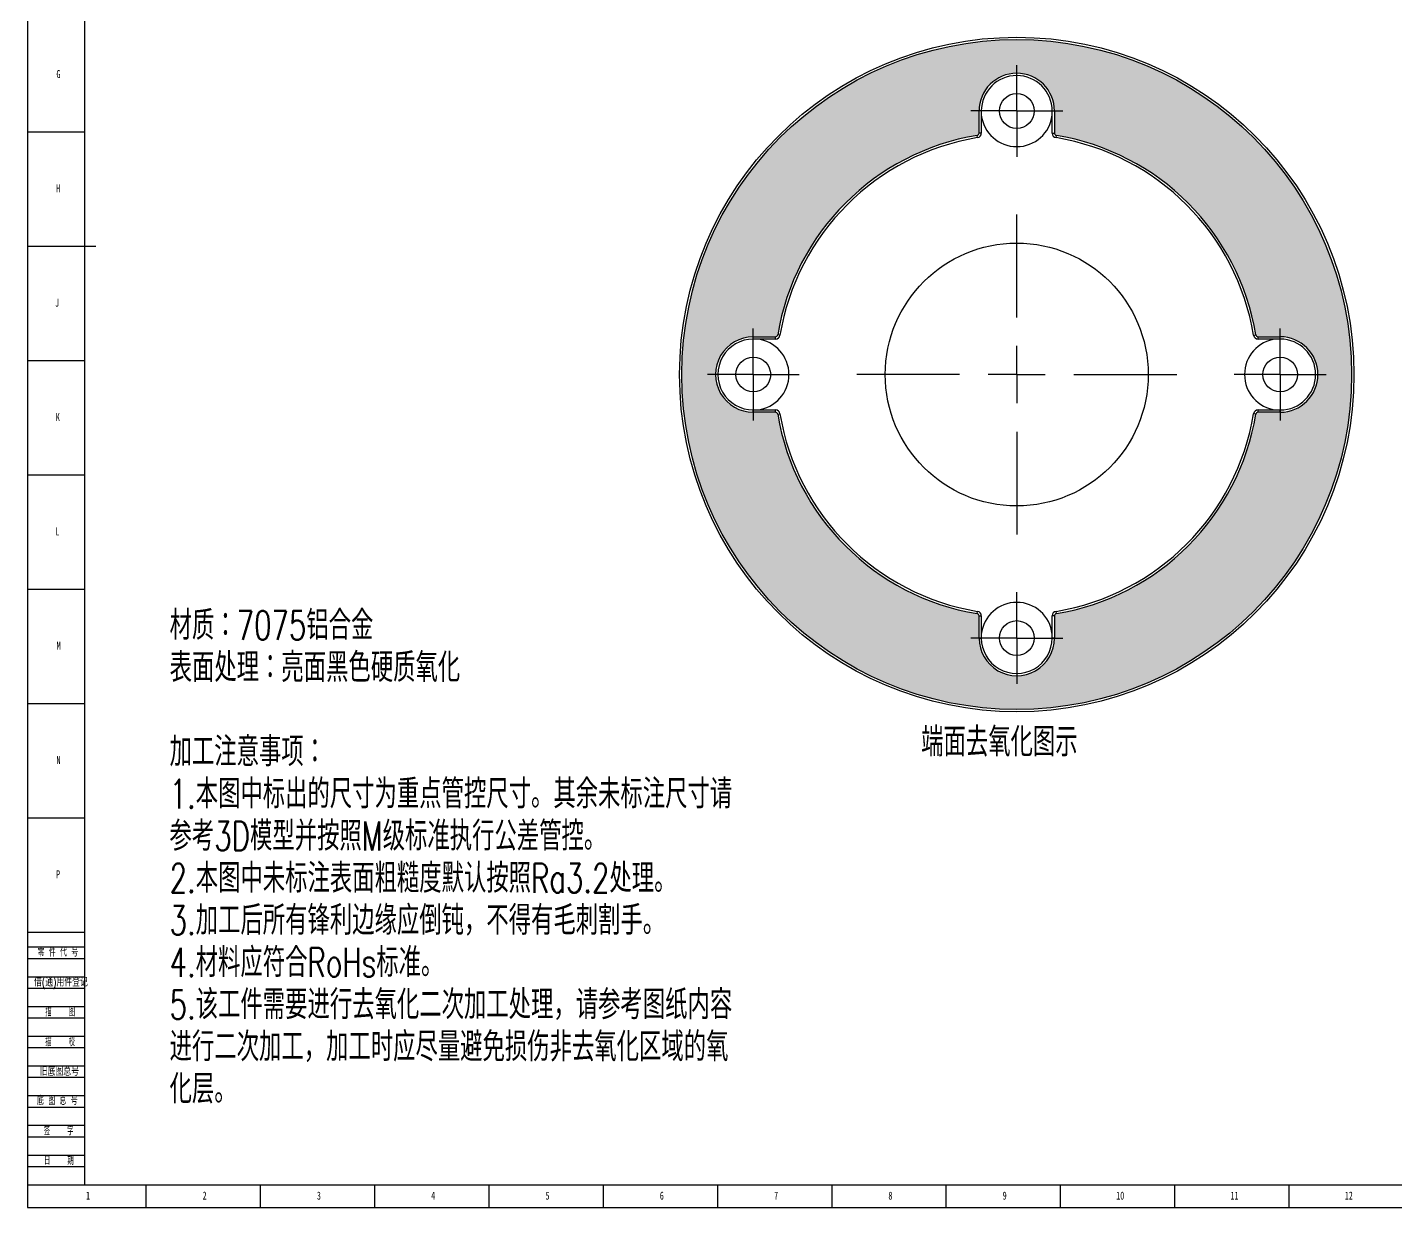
# Model space of a CAD drawing. Header units: millimetres. Extents: x 0 to 1189, y 0 to 841.
# Drawn here: x 0 to 599, y 0 to 516 of the extents above; entities that cross this region are included whole.
import ezdxf

# ---------------------------------------------------------------- set-up
doc = ezdxf.new("R2010")
doc.units = ezdxf.units.MM
for name, color, linetype in [('10', 7, 'Continuous'), ('5', 7, 'Continuous'), ('9', 7, 'Continuous')]:
    doc.layers.add(name, color=color, linetype=linetype)
doc.styles.add('SLDTEXTSTYLE0', font='TXT', dxfattribs={"width": 0.7, "bigfont": 'bigfont'})
doc.styles.add('SLDTEXTSTYLE2', font='TXT', dxfattribs={"width": 0.6142857142857143, "bigfont": 'bigfont'})
doc.styles.add('SLDTEXTSTYLE4', font='TXT', dxfattribs={"width": 0.5666666666666668, "bigfont": 'bigfont'})
doc.styles.add('SLDTEXTSTYLE5', font='TXT', dxfattribs={"width": 0.7})

# ---------------------------------------------------------------- blocks, each defined once
blk = doc.blocks.new('SW_NOTE_0')
at = {"layer": '10', "color": 0, "char_height": 12.7, "attachment_point": 1, "style": 'SLDTEXTSTYLE0'}
for s, insert in [('材质：7075铝合金', (0, 16.37116029510394)), ('表面处理：亮面黑色硬质氧化', (0, -2.06217214813334)), ('加工注意事项：', (0, -38.92883703460795)), ('1.本图中标出的尺寸为重点管控尺寸。其余未标注尺寸请', (0, -57.36216947784526)), ('参考3D模型并按照M级标准执行公差管控。', (0, -75.79550192108256)), ('2.本图中未标注表面粗糙度默认按照Ra3.2处理。', (0, -94.22883436431987)), ('3.加工后所有锋利边缘应倒钝，不得有毛刺割手。', (0, -112.6621668075572)), ('4.材料应符合RoHs标准。', (0, -131.0954992507945)), ('5.该工件需要进行去氧化二次加工处理，请参考图纸内容', (0, -149.5288316940318)), ('进行二次加工，加工时应尽量避免损伤非去氧化区域的氧', (0, -167.9621641372691)), ('化层。', (0, -186.3954965805064))]:
    blk.add_mtext(s, dxfattribs=dict(at, insert=insert))
blk = doc.blocks.new('SW_CENTERMARKSYMBOL_5')
at = {"layer": '10', "color": 0}
for p, q in [((0, 12.50000000000001), (0, 20.09999999999995)), ((0, 0), (0, 12.50000000000001)), ((-12.49999999999996, 0), (-20.09999999999995, 0)), ((0, 0), (-12.49999999999996, 0)), ((0, 0), (0, -12.50000000000001)), ((0, 0), (12.50000000000001, 0)), ((12.50000000000001, 0), (20.09999999999995, 0)), ((0, -12.50000000000001), (0, -20.09999999999995))]:
    blk.add_line(p, q, dxfattribs=at)
blk = doc.blocks.new('SW_CENTERMARKSYMBOL_6')
at = {"layer": '10', "color": 0}
for p, q in [((0, 12.50000000000001), (0, 20.10000000000001)), ((0, 0), (0, 12.50000000000001)), ((-12.50000000000001, 0), (-20.10000000000001, 0)), ((0, 0), (-12.50000000000001, 0)), ((0, 0), (0, -12.49999999999998)), ((0, 0), (12.50000000000001, 0)), ((12.50000000000001, 0), (20.10000000000001, 0)), ((0, -12.49999999999998), (0, -20.10000000000001))]:
    blk.add_line(p, q, dxfattribs=at)
blk = doc.blocks.new('SW_CENTERMARKSYMBOL_7')
at = {"layer": '10', "color": 0}
for p, q in [((0, 12.50000000000001), (0, 20.10000000000001)), ((0, 0), (0, 12.50000000000001)), ((-12.49999999999996, 0), (-20.10000000000001, 0)), ((0, 0), (-12.49999999999996, 0)), ((0, 0), (0, -12.50000000000001)), ((0, 0), (12.49999999999996, 0)), ((12.49999999999996, 0), (20.10000000000001, 0)), ((0, -12.50000000000001), (0, -20.10000000000001))]:
    blk.add_line(p, q, dxfattribs=at)
blk = doc.blocks.new('SW_CENTERMARKSYMBOL_8')
at = {"layer": '10', "color": 0}
for p, q in [((0, 12.49999999999996), (0, 20.10000000000001)), ((0, 0), (0, 12.49999999999996)), ((-12.50000000000001, 0), (-20.10000000000001, 0)), ((0, 0), (-12.50000000000001, 0)), ((0, 0), (0, -12.50000000000001)), ((0, 0), (12.50000000000001, 0)), ((12.50000000000001, 0), (20.10000000000001, 0)), ((0, -12.50000000000001), (0, -20.10000000000001))]:
    blk.add_line(p, q, dxfattribs=at)
blk = doc.blocks.new('SW_CENTERMARKSYMBOL_9')
at = {"layer": '10', "color": 0}
for p, q in [((0, 25.00000000000002), (0, 70)), ((0, 0), (0, 12.50000000000001)), ((-25.00000000000002, 0), (-70, 0)), ((0, 0), (-12.50000000000001, 0)), ((0, 0), (0, -12.50000000000001)), ((0, 0), (12.50000000000001, 0)), ((25.00000000000002, 0), (70.00000000000006, 0)), ((0, -25.00000000000002), (0, -70))]:
    blk.add_line(p, q, dxfattribs=at)

msp = doc.modelspace()

# ---------------------------------------------------------------- hatches: boundary and pattern name
at = {"layer": '10'}
h = msp.add_hatch(color=256, dxfattribs=at)
edge = h.paths.add_edge_path(flags=0)
edge.add_arc((432.8208670709601, 364.3559350253121), 146.5000000000001, 0, 360)
edge = h.paths.add_edge_path(flags=0)
edge.add_arc((432.8208670709601, 364.3559350253121), 106, 189.4130927915193, 260.58690720848347, ccw=False)
edge.add_arc((327.2616419885451, 346.8559350253106), 1.000000000000062, 9.413092791520183, 90)
edge.add_line((327.2616419885451, 347.8559350253107), (317.5708689709618, 347.8559350253106))
edge.add_arc((317.5708689709601, 364.3559350253122), 16.49999999999996, 89.99999999999352, 270.00000000000614, ccw=False)
edge.add_line((317.5708689709617, 380.8559350253105), (327.2616419885446, 380.8559350253105))
edge.add_arc((327.2616419885446, 381.8559350253105), 1.00000000000003, 270.0000000000008, 350.5869072084865)
edge.add_arc((432.8208670709601, 364.3559350253121), 106, 99.41309279151761, 170.5869072084816, ccw=False)
edge.add_arc((415.3208670709601, 469.9151601077274), 1.000000000000062, 279.413092791521, 360.0000000000008)
edge.add_line((416.3208670709602, 469.9151601077274), (416.3208670709602, 479.6059331253122))
edge.add_arc((432.8208670709601, 479.6059331253122), 16.49999999999996, -7.958078640513122e-13, 180, ccw=False)
edge.add_line((449.3208670709601, 479.6059331253122), (449.3208670709601, 469.9151601077274))
edge.add_arc((450.3208670709602, 469.9151601077274), 1.000000000000062, 180, 260.5869072084806)
edge.add_arc((432.8208670709601, 364.3559350253121), 106, 9.413092791519091, 80.58690720848068, ccw=False)
edge.add_arc((538.380092153375, 381.8559350253149), 1.000000000000035, 189.413092791521, 270.0000000000008)
edge.add_line((538.380092153375, 380.8559350253148), (548.0708651709613, 380.8559350253149))
edge.add_arc((548.0708651709601, 364.3559350253122), 16.50000000000132, -89.99999999999648, 89.99999999999523, ccw=False)
edge.add_line((548.0708651709614, 347.8559350253122), (538.3800921533758, 347.8559350253149))
edge.add_arc((538.3800921533759, 346.8559350253148), 1.000000000000085, 90.00000000000652, 170.5869072084841)
edge.add_arc((432.8208670709601, 364.3559350253121), 105.9999999999999, 279.4130927915203, 350.586907208483, ccw=False)
edge.add_arc((450.3208670709636, 258.7967099428975), 1.000000000000034, 99.41309279152341, 180.0000000000041)
edge.add_line((449.3208670709636, 258.7967099428975), (449.3208670709636, 249.1059369253126))
edge.add_arc((432.8208670709601, 249.1059369253122), 16.50000000000174, -180.00000000000227, 3.979039320256561e-13, ccw=False)
edge.add_line((416.3208670709602, 249.1059369253124), (416.3208670709637, 258.7967099428963))
edge.add_arc((415.3208670709636, 258.7967099428963), 1.000000000000058, 0, 80.58690720848624)

# ---------------------------------------------------------------- linework, layer by layer
at = {"color": 7, "linetype": 'Continuous', "lineweight": 25}
for p, q in [((416.3208670709602, 469.9151601077274), (416.3208670709602, 479.6059331253122)), ((417.3208670709601, 479.6059331253122), (416.3208670709602, 479.6059331253122)), ((417.3208670709601, 479.6059331253122), (417.3208670709601, 469.9151601077274)), ((448.3208670709602, 469.9151601077274), (448.3208670709602, 479.6059331253122)), ((448.3208670709602, 479.6059331253122), (449.3208670709601, 479.6059331253122)), ((449.3208670709601, 479.6059331253122), (449.3208670709601, 469.9151601077274)), ((415.6479698746984, 467.9420904800187), (415.4844184728293, 468.928625293873)), ((417.3208670709601, 469.9151601077274), (416.3208670709602, 469.9151601077274)), ((448.3208670709602, 469.9151601077274), (449.3208670709601, 469.9151601077274)), ((449.9937642672218, 467.9420904800187), (450.157315669091, 468.928625293873)), ((317.5708689709618, 380.8559350253105), (327.2616419885446, 380.8559350253105)), ((317.5708689709617, 379.8559350253105), (317.5708689709618, 380.8559350253105)), ((327.2616419885446, 379.8559350253105), (317.5708689709617, 379.8559350253105)), ((327.2616419885446, 379.8559350253105), (327.2616419885446, 380.8559350253105)), ((329.2347116162533, 381.5288322215723), (328.248176802399, 381.6923836234415)), ((536.4070225256663, 381.5288322215765), (537.3935573395205, 381.6923836234457)), ((538.3800921533749, 380.8559350253148), (548.0708651709613, 380.8559350253149)), ((538.3800921533749, 379.8559350253149), (538.3800921533749, 380.8559350253148)), ((548.0708651709612, 379.8559350253149), (538.3800921533749, 379.8559350253149)), ((548.0708651709612, 379.8559350253149), (548.0708651709613, 380.8559350253149)), ((317.5708689709618, 347.8559350253106), (317.5708689709617, 348.8559350253105)), ((317.5708689709617, 348.8559350253105), (327.2616419885451, 348.8559350253106)), ((327.2616419885451, 347.8559350253107), (317.5708689709618, 347.8559350253106)), ((327.2616419885451, 347.8559350253107), (327.2616419885451, 348.8559350253106)), ((328.2481768023995, 347.0194864271798), (329.2347116162538, 347.1830378290489)), ((537.3935573395214, 347.0194864271839), (536.4070225256671, 347.1830378290531)), ((538.3800921533758, 347.8559350253149), (538.3800921533758, 348.8559350253148)), ((538.3800921533758, 348.8559350253148), (548.0708651709615, 348.8559350253149)), ((548.0708651709615, 347.8559350253122), (538.3800921533758, 347.8559350253149)), ((548.0708651709615, 347.8559350253122), (548.0708651709615, 348.8559350253149)), ((415.4844184728327, 259.7832447567507), (415.6479698747019, 260.7697795706051)), ((416.3208670709602, 249.1059369253124), (416.3208670709637, 258.7967099428964)), ((416.3208670709637, 258.7967099428964), (417.3208670709636, 258.7967099428964)), ((417.3208670709636, 258.7967099428964), (417.3208670709637, 249.1059369253124)), ((449.3208670709636, 258.7967099428975), (448.3208670709636, 258.7967099428975)), ((448.3208670709637, 249.1059369253126), (448.3208670709636, 258.7967099428975)), ((449.3208670709636, 258.7967099428975), (449.3208670709636, 249.1059369253126)), ((450.1573156690944, 259.7832447567519), (449.9937642672252, 260.7697795706061)), ((416.3208670709602, 249.1059369253124), (417.3208670709637, 249.1059369253124)), ((449.3208670709636, 249.1059369253126), (448.3208670709637, 249.1059369253126))]:
    msp.add_line(p, q, dxfattribs=at)
for centre, radius in [((432.8208670709601, 364.3559350253121), 147.4999999999999), ((432.8208670709601, 364.3559350253121), 146.5000000000001), ((432.8208670709601, 479.6059331253122), 7.600000000000023), ((432.8208670709601, 364.3559350253121), 57.5), ((317.5708689709601, 364.3559350253122), 7.599999999999966), ((548.0708651709601, 364.3559350253122), 7.599999999999909), ((432.8208670709601, 249.1059369253122), 7.600000000000023)]:
    msp.add_circle(centre, radius, dxfattribs=at)
for centre, radius, start, end in [((432.8208670709601, 479.6059331253122), 16.5, 0, 180), ((432.8208670709601, 479.6059331253122), 15.50000000000006, 0, 180), ((432.8208670709601, 479.6059331253122), 15.60000000000012, 186.4909400661205, 353.5090599338811), ((432.8208670709601, 364.3559350253121), 106, 99.41309279151841, 170.5869072084824), ((432.8208670709601, 364.3559350253121), 105.0000000000001, 99.41309279151842, 170.5869072084824), ((415.3208670709601, 469.9151601077274), 1.000000000000057, 279.4130927915215, 0), ((415.3208670709601, 469.9151601077274), 2, 279.4130927915202, 0), ((450.3208670709602, 469.9151601077274), 2, 180, 260.5869072084814), ((450.3208670709602, 469.9151601077274), 1.000000000000057, 180, 260.5869072084801), ((432.8208670709601, 364.3559350253121), 105.0000000000001, 9.41309279151989, 80.58690720848155), ((432.8208670709601, 364.3559350253121), 106, 9.413092791519912, 80.58690720848156), ((317.5708689709601, 364.3559350253122), 16.50000000000159, 89.99999999999409, 270.0000000000069), ((317.5708689709601, 364.3559350253122), 15.50000000000165, 89.99999999999412, 270.0000000000069), ((317.5708689709601, 364.3559350253122), 15.60000000000002, 276.4909400660653, 83.50905993382796), ((327.2616419885446, 381.8559350253105), 1.000000000000044, 270.0000000000008, 350.586907208487), ((327.2616419885446, 381.8559350253105), 2, 270.0000000000008, 350.5869072084847), ((548.0708651709601, 364.3559350253122), 15.60000000000007, 96.49094006603124, 263.5090599337943), ((538.3800921533749, 381.8559350253149), 2, 189.413092791522, 270.0000000000008), ((538.3800921533749, 381.8559350253149), 1.000000000000063, 189.413092791521, 270.0000000000008), ((548.0708651709601, 364.3559350253122), 16.50000000000273, 270.0000000000056, 89.99999999999606), ((548.0708651709601, 364.3559350253122), 15.50000000000273, 270.0000000000059, 89.99999999999622), ((327.2616419885451, 346.8559350253106), 2, 9.413092791517503, 90), ((327.2616419885451, 346.8559350253106), 1.000000000000063, 9.413092791520183, 90), ((432.8208670709601, 364.3559350253121), 105, 189.4130927915201, 260.5869072084843), ((432.8208670709601, 364.3559350253121), 105, 279.4130927915212, 350.5869072084838), ((538.3800921533758, 346.8559350253148), 2, 90, 170.5869072084825), ((538.3800921533758, 346.8559350253148), 1.000000000000057, 90, 170.586907208483), ((432.8208670709601, 364.3559350253121), 106, 189.4130927915201, 260.5869072084843), ((432.8208670709601, 364.3559350253121), 106, 279.4130927915211, 350.5869072084838), ((432.8208670709601, 249.1059369253122), 15.60000000000005, 6.490940066004777, 173.5090599337648), ((415.3208670709636, 258.7967099428963), 1.000000000000057, 3.256887993818456e-12, 80.58690720848624), ((415.3208670709636, 258.7967099428963), 2.000000000000042, 1.628443996909321e-12, 80.58690720848438), ((450.3208670709636, 258.7967099428975), 2, 99.41309279151938, 180), ((450.3208670709636, 258.7967099428975), 1.000000000000007, 99.41309279152071, 180), ((432.8208670709601, 249.1059369253122), 16.50000000000352, 179.9999999999994, 1.28301648241313e-12), ((432.8208670709601, 249.1059369253122), 15.50000000000358, 179.9999999999994, 1.365791739342986e-12)]:
    msp.add_arc(centre, radius, start, end, dxfattribs=at)
at = {"layer": '5', "color": 7}
for p, q in [((0, 841.0000000000006), (1.159588104791137e-15, 7.467793090868591e-19)), ((0, 114), (25, 114)), ((0, 109), (25, 109)), ((0, 101), (25, 101)), ((0, 96), (25, 96)), ((0, 88.00000000000001), (25, 88.00000000000001)), ((0, 83), (25, 83)), ((0, 75), (25, 75)), ((0, 70), (25, 70)), ((0, 62.00000000000001), (25, 62.00000000000001)), ((0, 57), (25, 57)), ((0, 49.00000000000001), (25, 49.00000000000001)), ((0, 44.00000000000001), (25, 44.00000000000001)), ((0, 36.00000000000001), (25, 36.00000000000001)), ((0, 31), (25, 31)), ((0, 23), (25, 23)), ((0, 18), (25, 18)), ((1.159588104791137e-15, 7.467793090868591e-19), (1189, 2.912217556165498e-13))]:
    msp.add_line(p, q, dxfattribs=at)
at = {"layer": '5', "color": 7, "lineweight": 25}
for p, q in [((24.99999999999991, 831.0500990257469), (25.00000000000001, 9.99999999999773)), ((0, 10), (1179, 10))]:
    msp.add_line(p, q, dxfattribs=at)
at = {"layer": '5'}
for p, q in [((4.722669462837338e-16, 470.5000000000001), (24.99999999999996, 470.5000000000001)), ((6.496281923545872e-16, 370.5), (24.99999999999997, 370.5)), ((7.112037610778765e-16, 320.5), (24.99999999999998, 320.5)), ((7.727793298011655e-16, 270.4999999999999), (24.99999999999999, 270.4999999999999)), ((8.614599528365924e-16, 220.5), (24.99999999999999, 220.5)), ((9.230355215598813e-16, 170.5), (24.99999999999999, 170.5)), ((9.846110902831705e-16, 120.4999999999999), (25, 120.4999999999999)), ((52.00000000000004, 1.273822450857313e-14), (52.00000000000004, 10)), ((102.0000000000001, 2.4987200778853e-14), (102.0000000000001, 10)), ((152.0000000000001, 3.722940078555483e-14), (152.0000000000001, 10)), ((202.0000000000001, 4.948515331941273e-14), (202.0000000000001, 10)), ((252, 6.173412958969259e-14), (252, 10)), ((302.0000000000001, 7.395600080566032e-14), (302.0000000000001, 10)), ((352.0000000000001, 8.620497707594019e-14), (352.0000000000001, 10)), ((402.0000000000001, 9.846072960979812e-14), (402.0000000000001, 10)), ((452.0000000000001, 1.10709705880078e-13), (452.0000000000001, 10)), ((502.0000000000001, 1.229519058867798e-13), (502.0000000000001, 10)), ((552, 1.352008821570597e-13), (552, 10))]:
    msp.add_line(p, q, dxfattribs=at)
at = {"layer": '5', "lineweight": 25}
msp.add_line((5.797940523955686e-16, 420.5000000000003), (30, 420.5000000000003), dxfattribs=at)

# ---------------------------------------------------------------- block references
at = {"layer": '10'}
for name, p in [('SW_CENTERMARKSYMBOL_8', (432.8208670709601, 479.6059331253122)), ('SW_CENTERMARKSYMBOL_9', (432.8208670709601, 364.3559350253121)), ('SW_CENTERMARKSYMBOL_5', (317.5708689709601, 364.3559350253122)), ('SW_CENTERMARKSYMBOL_7', (548.0708651709601, 364.3559350253122)), ('SW_CENTERMARKSYMBOL_6', (432.8208670709601, 249.1059369253122)), ('SW_NOTE_0', (62.21759264116255, 244.6738279437011))]:
    msp.add_blockref(name, p, dxfattribs=at)

# ---------------------------------------------------------------- texts
for s, insert, char_height, attachment_point, style in [('G', (13.59375002002203, 497.5062346330956), 3.5, 2, 'SLDTEXTSTYLE5'), ('H', (13.48437502002221, 447.5062346330956), 3.5, 2, 'SLDTEXTSTYLE5'), ('J', (13.01527779502689, 397.5062346330956), 3.5, 2, 'SLDTEXTSTYLE5'), ('K', (13.32031252002256, 347.5062346330956), 3.5, 2, 'SLDTEXTSTYLE5'), ('L', (13.18055554898385, 297.5062346330956), 3.5, 2, 'SLDTEXTSTYLE5'), ('M', (13.70677080424449, 247.5062346330956), 3.5, 2, 'SLDTEXTSTYLE5'), ('端面去氧化图示', (391.002732362631, 210.0112660924766), 12.7, 1, 'SLDTEXTSTYLE0'), ('N', (13.60347220161894, 197.5062346330956), 3.5, 2, 'SLDTEXTSTYLE5'), ('P', (13.44427085621265, 147.5062346330956), 3.5, 2, 'SLDTEXTSTYLE5'), ('1', (26.54444444272668, 7.006234633095584), 3.5, 2, 'SLDTEXTSTYLE5'), ('2', (77.54444444272667, 7.006234633095583), 3.5, 2, 'SLDTEXTSTYLE5'), ('3', (127.5444444427267, 7.006234633095583), 3.5, 2, 'SLDTEXTSTYLE5'), ('4', (177.5444444427267, 7.006234633095583), 3.5, 2, 'SLDTEXTSTYLE5'), ('5', (227.5444444427267, 7.006234633095583), 3.5, 2, 'SLDTEXTSTYLE5'), ('6', (277.5468750200234, 7.006234633095583), 3.5, 2, 'SLDTEXTSTYLE5'), ('7', (327.5468750200234, 7.006234633095583), 3.5, 2, 'SLDTEXTSTYLE5'), ('8', (377.5468750200235, 7.006234633095583), 3.5, 2, 'SLDTEXTSTYLE5'), ('9', (427.5468750200235, 7.006234633095583), 3.5, 2, 'SLDTEXTSTYLE5'), ('10', (478.0888888854533, 7.006234633095583), 3.5, 2, 'SLDTEXTSTYLE5'), ('11', (528.0888888854533, 7.006234633095583), 3.5, 2, 'SLDTEXTSTYLE5'), ('12', (578.0888888854533, 7.006234633095583), 3.5, 2, 'SLDTEXTSTYLE5')]:
    msp.add_mtext(s, dxfattribs=dict(at, insert=insert, char_height=char_height, attachment_point=attachment_point, style=style))
at = {"layer": '9', "color": 7, "char_height": 3.5}
for s, insert, attachment_point, style in [('零 件 代 号', (4.482199708761847, 113.3598943615993), 1, 'SLDTEXTSTYLE2'), ('借(通)用件登记', (2.932824465276875, 100.2755981401625), 1, 'SLDTEXTSTYLE0'), ('描    图', (14.35178388545101, 87.17599983544828), 2, 'SLDTEXTSTYLE4'), ('描    校', (14.31927513966148, 74.13651355695222), 2, 'SLDTEXTSTYLE4'), ('旧底图总号', (5.459075133146692, 61.20058347829693), 1, 'SLDTEXTSTYLE0'), ('底 图 总 号', (4.21219998115485, 48.43306161738957), 1, 'SLDTEXTSTYLE2'), ('签    字', (13.70566359083413, 35.19255375951482), 2, 'SLDTEXTSTYLE4'), ('日    期', (13.78283344502806, 22.23330253673296), 2, 'SLDTEXTSTYLE4')]:
    msp.add_mtext(s, dxfattribs=dict(at, insert=insert, attachment_point=attachment_point, style=style))

doc.saveas('drawing.dxf')
